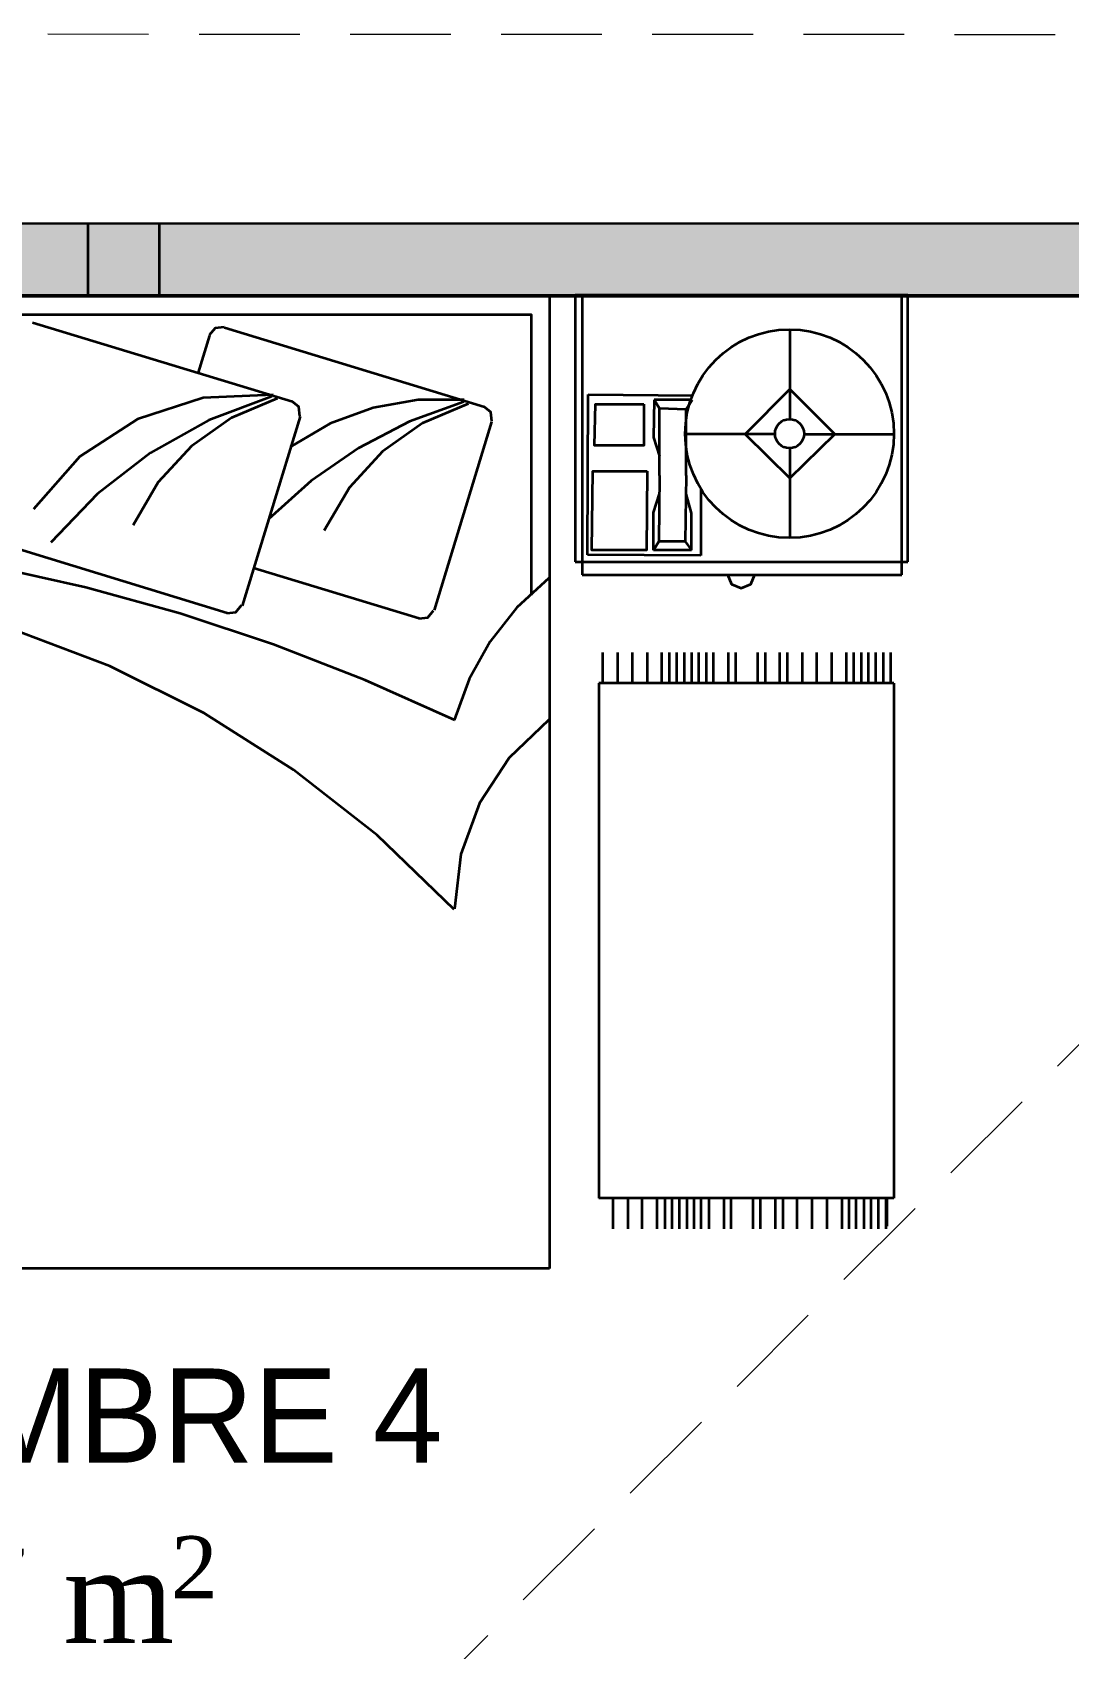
# Model space of a CAD drawing. Header units: millimetres. Extents: x -234375 to -184638, y -91483 to -70216.
# Drawn here: x -192799 to -190622, y -74119 to -70721 of the extents above; entities that cross this region are included whole.
import ezdxf

# ---------------------------------------------------------------- set-up
doc = ezdxf.new("R2010")
doc.units = ezdxf.units.MM
doc.header["$MEASUREMENT"] = 0
doc.linetypes.add('Hidden', pattern=[317.5, 211.666667, -105.833333])
for name, color, linetype, lineweight in [('New_0_Pen_No__7', 7, 'Continuous', 35), ('New_Drawing & Figure_Pen_No__15', 214, 'Continuous', 25), ('New_Drawing & Figure_Pen_No__7', 7, 'Continuous', 35), ('New_Shell - Roof_Pen_No__1', 7, 'Continuous', 13), ('New_Structural - Bearing_Pen_No__1', 7, 'Continuous', 13), ('New_Structural - Bearing_Pen_No__27', 7, 'Continuous', 35)]:
    doc.layers.add(name, color=color, linetype=linetype, lineweight=lineweight)
doc.layers.add('New_Shell - Roof', color=7, linetype='Continuous')
doc.layers.add('New_Structural - Bearing', color=7, linetype='Continuous')
doc.layers.add('New_Structural - Bearing_Pen_No__160', color=33, linetype='Continuous', lineweight=20, true_color=0xb4a35c)
doc.styles.add('GENERATED_STYLE_2', font='times.ttf')
doc.styles.add('GENERATED_STYLE_3', font='SitkaVF.ttf')

# ---------------------------------------------------------------- blocks, each defined once
blk = doc.blocks.new('Slab_1', base_point=(-200787.4, -71277.4))
at = {"layer": 'New_Structural - Bearing_Pen_No__1', "color": 7, "linetype": 'Continuous', "lineweight": 13, "flags": 128}
blk.add_lwpolyline([(-200787.4, -71277.4), (-190000.1, -71277.1), (-189999.5, -71124.5), (-188874.4, -71129.2), (-187846.5, -71129.2), (-187843.4, -74360.9), (-188874.7, -74359.2), (-188874.4, -78662), (-187060.4, -78662), (-187064.7, -89633.3), (-200492.9, -89632.1), (-200498.7, -85263), (-199444, -85265.7), (-199437.7, -82864.3), (-199438.1, -82864.3), (-199438.1, -77162), (-197397.7, -77162), (-197397.7, -75061.6), (-200787.4, -75061.6)], close=True, dxfattribs=at)
blk = doc.blocks.new('Wall_3', base_point=(-190000.8, -71123.2))
at = {"layer": 'New_Structural - Bearing_Pen_No__160', "linetype": 'Continuous', "lineweight": 0, "true_color": 0x5a512e}
blk.add_hatch(color=59, dxfattribs=at).paths.add_polyline_path([(-200740, -71273.5), (-195196.4, -71273.4), (-195196.4, -71131.1), (-195046.4, -71131.1), (-195046.4, -71273.4), (-190159.8, -71273.2), (-190159.8, -71123.2), (-200740, -71123.5)])
at = {"layer": 'New_Structural - Bearing_Pen_No__27', "color": 7, "linetype": 'Continuous', "lineweight": 35, "flags": 128}
for points in [[(-190000.8, -71123.2), (-200740, -71123.5)], [(-195046.4, -71273.4), (-190159.8, -71273.2)]]:
    blk.add_lwpolyline(points, dxfattribs=at)
blk = doc.blocks.new('Roof_1', base_point=(-201339, -70721))
at = {"layer": 'New_Shell - Roof_Pen_No__1', "color": 7, "linetype": 'Hidden', "lineweight": 13, "flags": 128}
for points in [[(-201339, -70721), (-187447.2, -70726.6)], [(-194237.5, -76486), (-190490.6, -72740.3)]]:
    blk.add_lwpolyline(points, dxfattribs=at)

msp = doc.modelspace()

# ---------------------------------------------------------------- linework, layer by layer
at = {"layer": 'New_0_Pen_No__7', "color": 7, "linetype": 'Continuous', "lineweight": 35}
for p, q in [((-192681.7, -71273.3), (-192681.7, -71123.3)), ((-192532.7, -71123.3), (-192532.7, -71273.3))]:
    msp.add_line(p, q, dxfattribs=at)
at = {"layer": 'New_Drawing & Figure_Pen_No__7', "color": 7, "linetype": 'Continuous', "lineweight": 35}
for p, q in [((-192681.7, -71273.3), (-192681.7, -71123.3)), ((-192532.7, -71123.3), (-192532.7, -71273.3))]:
    msp.add_line(p, q, dxfattribs=at)
for points in [[(-193501.9, -71273.3), (-191712.5, -71273.3)], [(-191712.5, -71273.3), (-191712.5, -71869.2)], [(-191658.8, -71273.3), (-191658.8, -71834)], [(-190959.3, -71273.3), (-191658.8, -71273.3)], [(-191644, -71273.3), (-191644, -71861.8)], [(-190972.3, -71861.8), (-190972.3, -71273.3)], [(-190959.3, -71834), (-190959.3, -71273.3)], [(-193461.2, -71772.9), (-193461.2, -71314), (-191751.3, -71314), (-191751.3, -71904.3)], [(-192798.7, -71330.7), (-192252.8, -71497.2)], [(-192426.8, -71358.4), (-192450.8, -71436.1)], [(-192395.3, -71341.8), (-191849.4, -71508.3)], [(-191207.3, -71345.5), (-191207.3, -71534.2)], [(-191632.9, -71819.2), (-191631, -71482.4)], [(-191631, -71482.4), (-191410.8, -71484.3)], [(-191492.3, -71493.5), (-191494.1, -71573.1)], [(-191412.7, -71493.5), (-191492.3, -71493.5)], [(-191492.3, -71493.5), (-191481.2, -71512)], [(-191425.6, -71513.9), (-191412.7, -71493.5)], [(-191207.3, -71471.3), (-191301.7, -71565.7)], [(-191112.9, -71565.7), (-191207.3, -71471.3)], [(-192236.2, -71528.7), (-192358.3, -71926.5)], [(-191481.2, -71652.7), (-191481.2, -71512)], [(-191425.6, -71513.9), (-191481.2, -71512)], [(-191425.6, -71652.7), (-191425.6, -71513.9)], [(-191834.6, -71539.8), (-191954.9, -71935.8)], [(-191238.7, -71565.7), (-191427.5, -71565.7)], [(-191301.7, -71565.7), (-191207.3, -71658.2)], [(-191207.3, -71658.2), (-191112.9, -71565.7)], [(-191175.8, -71565.7), (-190988.9, -71565.7)], [(-191494.1, -71573.1), (-191481.2, -71611.9)], [(-191207.3, -71597.1), (-191207.3, -71784)], [(-191423.8, -71604.5), (-191425.6, -71611.9)], [(-191481.2, -71652.7), (-191483, -71791.4)], [(-191425.6, -71652.7), (-191427.5, -71791.4)], [(-191494.1, -71730.4), (-191481.2, -71691.5)], [(-191414.5, -71732.2), (-191425.6, -71691.5)], [(-191394.2, -71680.4), (-191394.2, -71821)], [(-191494.1, -71809.9), (-191494.1, -71730.4)], [(-191414.5, -71809.9), (-191414.5, -71732.2)], [(-192933.8, -71774.8), (-192389.7, -71941.3)], [(-191494.1, -71809.9), (-191483, -71791.4)], [(-191427.5, -71791.4), (-191483, -71791.4)], [(-191427.5, -71791.4), (-191414.5, -71809.9)], [(-191658.8, -71834), (-190959.3, -71834)], [(-191394.2, -71821), (-191632.9, -71819.2)], [(-191414.5, -71809.9), (-191494.1, -71809.9)], [(-192334.2, -71847), (-191986.3, -71952.4)], [(-191712.5, -71869.2), (-191712.5, -73319.9)], [(-191644, -71861.8), (-190972.3, -71861.8)], [(-191601.4, -72024.6), (-191601.4, -72089.4)], [(-191570, -72024.6), (-191570, -72089.4)], [(-191538.5, -72024.6), (-191538.5, -72089.4)], [(-191507.1, -72024.6), (-191507.1, -72089.4)], [(-191477.5, -72024.6), (-191477.5, -72089.4)], [(-191460.8, -72024.6), (-191460.8, -72089.4)], [(-191446, -72024.6), (-191446, -72089.4)], [(-191429.3, -72024.6), (-191429.3, -72089.4)], [(-191414.5, -72024.6), (-191414.5, -72089.4)], [(-191399.7, -72024.6), (-191399.7, -72089.4)], [(-191383.1, -72024.6), (-191383.1, -72089.4)], [(-191368.3, -72024.6), (-191368.3, -72089.4)], [(-191336.8, -72024.6), (-191336.8, -72089.4)], [(-191322, -72024.6), (-191322, -72089.4)], [(-191275.8, -72024.6), (-191275.8, -72089.4)], [(-191259.1, -72024.6), (-191259.1, -72089.4)], [(-191229.5, -72024.6), (-191229.5, -72089.4)], [(-191212.8, -72024.6), (-191212.8, -72089.4)], [(-191181.4, -72024.6), (-191181.4, -72089.4)], [(-191181.4, -72024.6), (-191181.4, -72089.4)], [(-191151.8, -72024.6), (-191151.8, -72089.4)], [(-191120.3, -72024.6), (-191120.3, -72089.4)], [(-191088.9, -72024.6), (-191088.9, -72089.4)], [(-191074, -72024.6), (-191074, -72089.4)], [(-191057.4, -72024.6), (-191057.4, -72089.4)], [(-191042.6, -72024.6), (-191042.6, -72089.4)], [(-191027.8, -72024.6), (-191027.8, -72089.4)], [(-191011.1, -72024.6), (-191011.1, -72089.4)], [(-191011.1, -72024.6), (-191011.1, -72089.4)], [(-190996.3, -72024.6), (-190996.3, -72089.4)], [(-191608.8, -72089.4), (-191608.8, -73171.9)], [(-190988.9, -72089.4), (-191608.8, -72089.4)], [(-190988.9, -72089.4), (-190988.9, -73171.9)], [(-190988.9, -73171.9), (-191608.8, -73171.9)], [(-191579.2, -73171.9), (-191579.2, -73236.7)], [(-191547.8, -73171.9), (-191547.8, -73236.7)], [(-191518.2, -73171.9), (-191518.2, -73236.7)], [(-191486.7, -73171.9), (-191486.7, -73236.7)], [(-191470.1, -73171.9), (-191470.1, -73236.7)], [(-191455.2, -73171.9), (-191455.2, -73236.7)], [(-191440.4, -73171.9), (-191440.4, -73236.7)], [(-191423.8, -73171.9), (-191423.8, -73236.7)], [(-191409, -73171.9), (-191409, -73236.7)], [(-191394.2, -73171.9), (-191394.2, -73236.7)], [(-191377.5, -73171.9), (-191377.5, -73236.7)], [(-191346.1, -73171.9), (-191346.1, -73236.7)], [(-191331.3, -73171.9), (-191331.3, -73236.7)], [(-191285, -73171.9), (-191285, -73236.7)], [(-191270.2, -73171.9), (-191270.2, -73236.7)], [(-191238.7, -73171.9), (-191238.7, -73236.7)], [(-191222.1, -73171.9), (-191222.1, -73236.7)], [(-191192.5, -73171.9), (-191192.5, -73236.7)], [(-191192.5, -73171.9), (-191192.5, -73236.7)], [(-191161, -73171.9), (-191161, -73236.7)], [(-191129.6, -73171.9), (-191129.6, -73236.7)], [(-191098.1, -73171.9), (-191098.1, -73236.7)], [(-191083.3, -73171.9), (-191083.3, -73236.7)], [(-191068.5, -73171.9), (-191068.5, -73236.7)], [(-191051.8, -73171.9), (-191051.8, -73236.7)], [(-191037, -73171.9), (-191037, -73236.7)], [(-191022.2, -73171.9), (-191022.2, -73236.7)], [(-191022.2, -73171.9), (-191022.2, -73236.7)], [(-191005.6, -73171.9), (-191005.6, -73236.7)], [(-191003.7, -73171.9), (-191003.7, -73231.1)], [(-191003.7, -73171.9), (-191003.7, -73231.1)], [(-191003.7, -73171.9), (-191003.7, -73231.1)], [(-191712.5, -73319.9), (-193501.9, -73319.9)]]:
    msp.add_lwpolyline(points, dxfattribs=at)
at = {"layer": 'New_Drawing & Figure_Pen_No__7', "color": 7, "linetype": 'Continuous', "lineweight": 35, "flags": 128}
for points in [[(-192396.3, -71341), (-192415.4, -71342.8), (-192427.5, -71357.6)], [(-192293.4, -71482.8), (-192440.5, -71489.4), (-192578.3, -71534), (-192699.5, -71613.1), (-192797.1, -71723.4)], [(-192296, -71486.9), (-192428.4, -71536.6), (-192551.2, -71605.2), (-192662.5, -71691.2), (-192760.2, -71793.5)], [(-192284.7, -71490.6), (-192380.7, -71531.5), (-192464.9, -71591.1), (-192534.7, -71667), (-192587.4, -71757)], [(-191892.6, -71498), (-192006.6, -71539.4), (-192113.9, -71594.9), (-192213.2, -71663.6), (-192303.3, -71744.8)], [(-191891.8, -71493.9), (-191988.7, -71493.7), (-192083.3, -71510.5), (-192173.5, -71543.5), (-192257.1, -71592.3)], [(-192237.3, -71527.7), (-192239.1, -71508.6), (-192253.8, -71496.5)], [(-191883.1, -71501.7), (-191979.1, -71542.6), (-192063.3, -71602.2), (-192133.1, -71678.1), (-192185.8, -71768.1)], [(-191833.8, -71538.8), (-191835.7, -71519.7), (-191850.4, -71507.6)], [(-191911.5, -72167.2), (-192100.2, -72082.8), (-192292.6, -72008.1), (-192488.3, -71943.2), (-192686.8, -71888.3), (-192887.8, -71843.4), (-193090.9, -71808.5), (-193295.8, -71783.9), (-193502.1, -71769.6)], [(-191912.8, -72564.9), (-192074.8, -72409), (-192250.5, -72271.3), (-192438.2, -72152.7), (-192636.5, -72053.9), (-192843.7, -71975.4), (-193058.2, -71918), (-193278.5, -71882.4), (-193503, -71869.2)], [(-191713.7, -71868.4), (-191781.1, -71930.1), (-191837.4, -72001.4), (-191881.6, -72080.8), (-191912.7, -72166.8)], [(-191338.7, -71860.8), (-191330.3, -71881.1), (-191310, -71889.5), (-191289.7, -71881.1), (-191281.3, -71860.8)], [(-192390.6, -71942.1), (-192371.5, -71940.3), (-192359.4, -71925.5)], [(-191987.2, -71953.2), (-191968.1, -71951.4), (-191956, -71936.6)], [(-191713.6, -72166.5), (-191797.4, -72246.2), (-191859.9, -72341.8), (-191898.9, -72449.1), (-191912.3, -72564)]]:
    msp.add_lwpolyline(points, dxfattribs=at)
at = {"layer": 'New_Drawing & Figure_Pen_No__7', "color": 7, "linetype": 'Continuous', "lineweight": 35}
for points in [[(-191514.5, -71502.8), (-191514.5, -71589.7), (-191618.1, -71589.7), (-191616.2, -71502.8)], [(-191507.1, -71643.4), (-191508.9, -71809.9), (-191623.6, -71809.9), (-191621.8, -71643.4)]]:
    msp.add_lwpolyline(points, close=True, dxfattribs=at)
for radius in [219.3, 30.5]:
    msp.add_circle((-191208.2, -71564.8), radius, dxfattribs=at)

# ---------------------------------------------------------------- block references
at = {"layer": 'New_Shell - Roof', "color": 7, "linetype": 'Continuous', "lineweight": 13}
msp.add_blockref('Roof_1', (-201339, -70721), dxfattribs=at)
at = {"layer": 'New_Structural - Bearing', "color": 7, "lineweight": 35}
msp.add_blockref('Wall_3', (-190000.8, -71123.2), dxfattribs=at)
at = {"layer": 'New_Structural - Bearing', "color": 7, "linetype": 'Continuous', "lineweight": 13}
msp.add_blockref('Slab_1', (-200787.4, -71277.4), dxfattribs=at)

# ---------------------------------------------------------------- texts
at = {"layer": 'New_Drawing & Figure_Pen_No__15', "color": 214, "linetype": 'Continuous', "lineweight": 25, "attachment_point": 7, "style": 'GENERATED_STYLE_2'}
for s, insert, char_height in [('\\A1;{\\pql;\\fTimes New Roman|b0|i0|c0|p0;\\W1.000000;17.97 m}', (-193481.7, -74111.5), 197.996), ('\\A1;{\\pql;\\fTimes New Roman|b0|i0|c0|p0;\\W1.000000;2}', (-192508.2, -74013.3), 130.677)]:
    msp.add_mtext(s, dxfattribs=dict(at, insert=insert, char_height=char_height))
at = {"layer": 'New_Drawing & Figure_Pen_No__7', "color": 7, "linetype": 'Continuous', "lineweight": 35, "insert": (-193481.7, -73731), "char_height": 197.996, "attachment_point": 7, "style": 'GENERATED_STYLE_3'}
msp.add_mtext('\\A1;{\\pql;\\fSitka Text|b0|i0|c0|p0;\\W1.000000;CHAMBRE 4}', dxfattribs=at)

doc.saveas('drawing.dxf')
